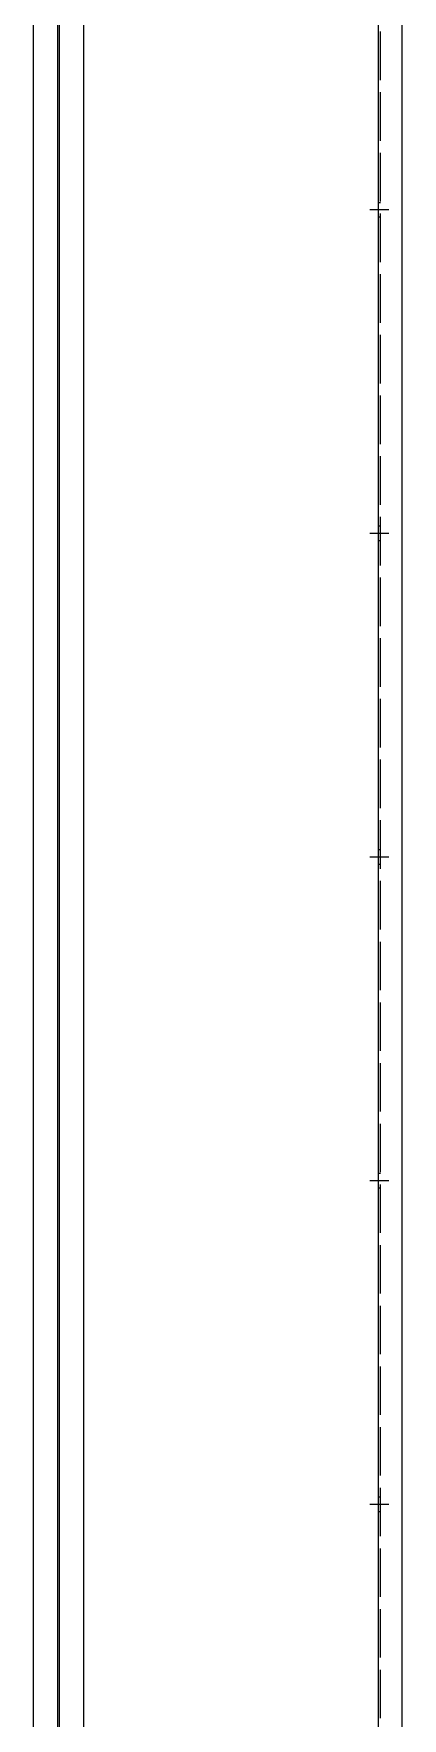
# Model space of a CAD drawing. Header units: millimetres. Extents: x 2408 to 34521, y 2746 to 25454.
# Drawn here: x 15985 to 16213, y 12222 to 13263 of the extents above; entities that cross this region are included whole.
import ezdxf

# ---------------------------------------------------------------- set-up
doc = ezdxf.new("R2010")
doc.units = ezdxf.units.MM
doc.linetypes.add('DASHED', pattern=[15, 12, -3])

# ---------------------------------------------------------------- blocks, each defined once
blk = doc.blocks.new('A$C66D76F0F')
at = {"color": 7, "lineweight": 13, "ltscale": 2.5}
for p, q in [((5, 2857.9), (5, 8.1)), ((20, 8.1), (20, 2758))]:
    blk.add_line(p, q, dxfattribs=at)
at = {"color": 7, "linetype": 'DASHED', "lineweight": 13, "ltscale": 2.5}
for p, q in [((6.6, 8.1), (6.6, 2857.9)), ((5, 2107.5), (6.6, 2107.5)), ((5, 2098.5), (6.6, 2098.5)), ((5, 1907.5), (6.6, 1907.5)), ((5, 1898.5), (6.6, 1898.5)), ((5, 1707.5), (6.6, 1707.5)), ((5, 1698.5), (6.6, 1698.5)), ((5, 1507.5), (6.6, 1507.5)), ((5, 1498.5), (6.6, 1498.5)), ((5, 1307.5), (6.6, 1307.5)), ((5, 1298.5), (6.6, 1298.5))]:
    blk.add_line(p, q, dxfattribs=at)
at = {"color": 7, "lineweight": 5}
for p, q in [((0, 2103), (11.6, 2103)), ((0, 1903), (11.6, 1903)), ((0, 1703), (11.6, 1703)), ((0, 1503), (11.6, 1503)), ((0, 1303), (11.6, 1303))]:
    blk.add_line(p, q, dxfattribs=at)
blk = doc.blocks.new('A$C30E44EA2')
for p, q in [((1085, 9.5), (1085, 2715.5)), ((1100, 9.5), (1100, 2715.5)), ((1100, 9.5), (1100, 2715.5))]:
    blk.add_line(p, q)
blk = doc.blocks.new('A$C1AFF22E1')
for p, q in [((1010.5, 0), (1010.5, 2966)), ((1025.5, 0), (1025.5, 2966))]:
    blk.add_line(p, q)
blk = doc.blocks.new('1')
at = {"color": 7}
for name, p in [('A$C66D76F0F', (16193, 11050.9)), ('A$C30E44EA2', (14900, 11046.4))]:
    blk.add_blockref(name, p, dxfattribs=at)
at = {"color": 2}
blk.add_blockref('A$C1AFF22E1', (14990.5, 10819.9), dxfattribs=at)

msp = doc.modelspace()

# ---------------------------------------------------------------- block references
msp.add_blockref('1', (0, 0))

doc.saveas('drawing.dxf')
